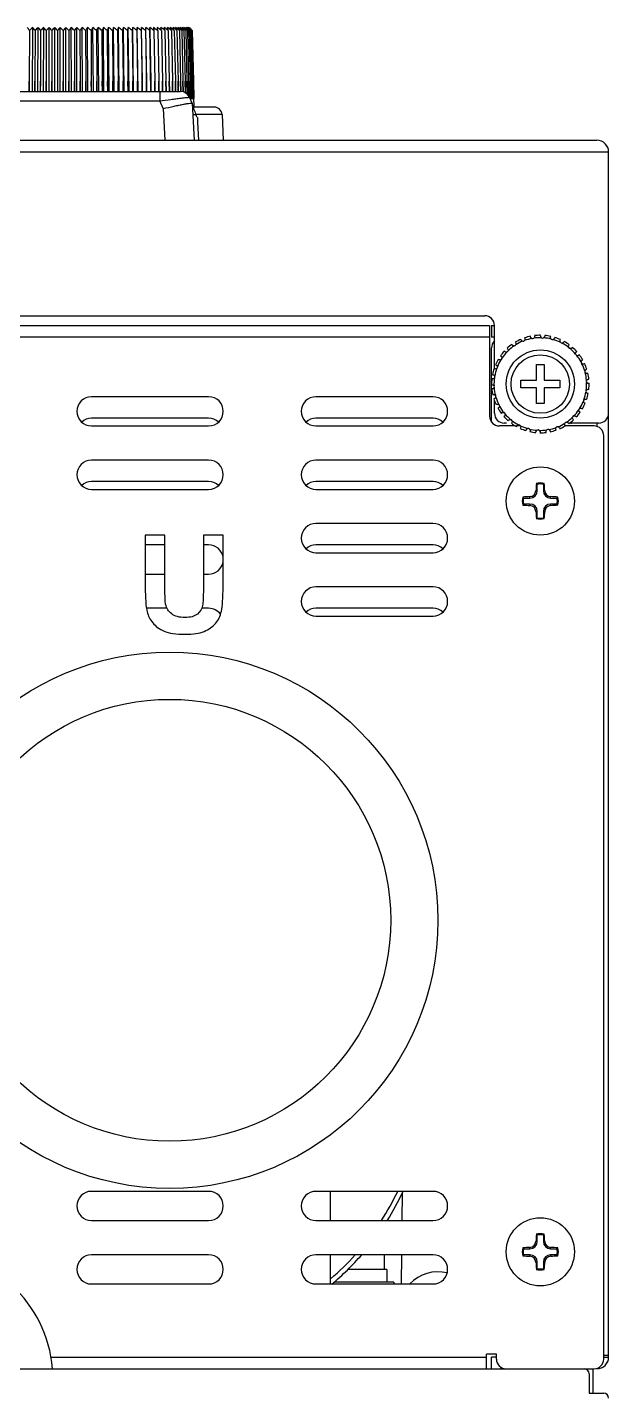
# Model space of a CAD drawing. Extents: x -425 to 6552, y -3049 to 3105.
# Drawn here: x 536 to 595.6, y -1178.9 to -1038.6 of the extents above; entities that cross this region are included whole.
import ezdxf

# ---------------------------------------------------------------- set-up
doc = ezdxf.new("R2010")
doc.units = 0
doc.layers.get('0').update_dxf_attribs({"linetype": 'CONTINUOUS'})

msp = doc.modelspace()

# ---------------------------------------------------------------- linework, layer by layer
at = {"color": 7, "linetype": 'CONTINUOUS'}
for p, q in [((536.22, -1038.93), (536.19, -1044.13)), ((536.53, -1045.19), (536.56, -1038.61)), ((536.79, -1038.93), (536.77, -1044.13)), ((537.09, -1045.19), (537.12, -1038.61)), ((537.36, -1038.93), (537.34, -1044.13)), ((537.66, -1045.19), (537.68, -1038.61)), ((537.94, -1038.93), (537.93, -1044.13)), ((538.23, -1045.19), (538.24, -1038.61)), ((538.51, -1038.93), (538.51, -1044.13)), ((538.81, -1045.19), (538.81, -1038.61)), ((539.09, -1038.93), (539.09, -1045.19)), ((539.38, -1045.19), (539.38, -1038.61)), ((539.67, -1038.93), (539.68, -1044.13)), ((539.95, -1045.19), (539.94, -1038.61)), ((540.25, -1038.93), (540.26, -1044.13)), ((540.52, -1045.19), (540.51, -1038.61)), ((540.83, -1038.93), (540.84, -1044.13)), ((541.09, -1045.19), (541.07, -1038.61)), ((541.4, -1038.93), (541.42, -1044.13)), ((541.66, -1045.19), (541.63, -1038.61)), ((541.97, -1038.93), (542, -1044.13)), ((542.22, -1045.19), (542.18, -1038.61)), ((542.53, -1038.93), (542.56, -1044.13)), ((542.77, -1045.19), (542.73, -1038.61)), ((543.09, -1038.93), (543.13, -1044.13)), ((543.32, -1045.19), (543.27, -1038.61)), ((543.64, -1038.93), (543.68, -1044.13)), ((543.86, -1045.19), (543.81, -1038.61)), ((544.18, -1038.93), (544.23, -1044.13)), ((544.4, -1045.19), (544.33, -1038.61)), ((544.72, -1038.93), (544.77, -1044.13)), ((544.92, -1045.19), (544.85, -1038.61)), ((545.24, -1038.93), (545.3, -1044.13)), ((545.43, -1045.19), (545.36, -1038.61)), ((545.75, -1038.93), (545.82, -1044.13)), ((545.94, -1045.19), (545.85, -1038.61)), ((546.26, -1038.93), (546.32, -1044.13)), ((546.43, -1045.19), (546.34, -1038.61)), ((546.74, -1038.93), (546.82, -1044.13)), ((546.9, -1045.19), (546.81, -1038.61)), ((547.22, -1038.93), (547.3, -1044.13)), ((547.37, -1045.19), (547.27, -1038.61)), ((547.68, -1038.93), (547.76, -1044.13)), ((547.82, -1045.19), (547.71, -1038.61)), ((548.14, -1038.61), (548.13, -1038.93)), ((548.13, -1038.93), (548.21, -1044.13)), ((548.25, -1045.19), (548.14, -1038.61)), ((548.67, -1045.19), (548.55, -1038.61)), ((548.55, -1038.61), (548.56, -1038.93)), ((548.56, -1038.93), (548.65, -1044.13)), ((548.95, -1038.61), (548.97, -1038.93)), ((548.97, -1038.93), (549.06, -1044.13)), ((549.37, -1038.93), (549.47, -1044.13)), ((549.75, -1038.93), (549.85, -1044.13)), ((550.11, -1038.93), (550.21, -1044.13)), ((550.45, -1038.93), (550.55, -1044.13)), ((550.77, -1038.93), (550.88, -1044.13)), ((551.07, -1038.93), (551.18, -1044.13)), ((551.34, -1038.93), (551.46, -1044.13)), ((551.6, -1038.93), (551.72, -1044.13)), ((551.84, -1038.93), (551.96, -1044.13)), ((552.04, -1038.61), (552.08, -1038.68)), ((552.05, -1038.93), (552.17, -1044.13)), ((552.24, -1038.93), (552.13, -1038.84)), ((552.24, -1038.93), (552.13, -1038.84)), ((552.24, -1038.93), (552.37, -1044.13)), ((552.41, -1038.93), (552.31, -1038.85)), ((552.36, -1038.86), (552.41, -1038.93)), ((552.41, -1038.93), (552.54, -1044.13)), ((552.55, -1038.93), (552.47, -1038.86)), ((552.5, -1038.86), (552.55, -1038.93)), ((552.5, -1038.87), (552.55, -1038.93)), ((552.55, -1038.93), (552.68, -1044.13)), ((552.6, -1038.65), (552.57, -1038.61)), ((552.57, -1038.61), (552.6, -1038.65)), ((552.67, -1038.93), (552.59, -1038.86)), ((552.64, -1038.65), (552.6, -1038.61)), ((552.6, -1038.61), (552.67, -1038.68)), ((552.62, -1038.86), (552.65, -1038.9)), ((552.67, -1038.93), (552.8, -1044.13)), ((552.77, -1038.93), (552.69, -1038.86)), ((552.84, -1038.93), (552.76, -1038.85)), ((552.77, -1038.85), (552.78, -1038.86)), ((552.77, -1038.93), (552.9, -1044.13)), ((552.89, -1038.93), (552.82, -1038.86)), ((552.91, -1038.93), (552.84, -1038.86)), ((552.84, -1038.93), (552.97, -1044.13)), ((552.89, -1038.93), (553.02, -1044.13)), ((552.91, -1038.93), (553.05, -1044.13)), ((476.47, -1045.19), (551.71, -1045.19)), ((536.19, -1044.13), (536.18, -1045.19)), ((536.2, -1045.19), (536.19, -1044.13)), ((536.77, -1044.13), (536.76, -1045.19)), ((536.77, -1045.19), (536.77, -1044.13)), ((537.34, -1044.13), (537.33, -1045.19)), ((537.35, -1045.19), (537.34, -1044.13)), ((537.93, -1044.13), (537.92, -1045.19)), ((537.93, -1045.19), (537.93, -1044.13)), ((538.51, -1044.13), (538.5, -1045.19)), ((538.52, -1045.19), (538.51, -1044.13)), ((539.68, -1044.13), (539.67, -1045.19)), ((539.69, -1045.19), (539.68, -1044.13)), ((540.27, -1045.19), (540.26, -1044.13)), ((540.26, -1044.13), (540.26, -1045.19)), ((540.85, -1045.19), (540.84, -1044.13)), ((540.84, -1044.13), (540.84, -1045.19)), ((541.43, -1045.19), (541.42, -1044.13)), ((541.42, -1044.13), (541.42, -1045.19)), ((542, -1044.13), (541.99, -1045.19)), ((542.01, -1045.19), (542, -1044.13)), ((542.58, -1045.19), (542.56, -1044.13)), ((542.56, -1044.13), (542.56, -1045.19)), ((543.14, -1045.19), (543.13, -1044.13)), ((543.13, -1044.13), (543.13, -1045.19)), ((543.7, -1045.19), (543.68, -1044.13)), ((543.68, -1044.13), (543.68, -1045.19)), ((544.25, -1045.19), (544.23, -1044.13)), ((544.23, -1044.13), (544.23, -1045.19)), ((544.78, -1045.19), (544.77, -1044.13)), ((544.77, -1044.13), (544.77, -1045.19)), ((545.31, -1045.19), (545.3, -1044.13)), ((545.3, -1044.13), (545.3, -1045.19)), ((545.83, -1045.19), (545.82, -1044.13)), ((545.82, -1044.13), (545.82, -1045.19)), ((546.34, -1045.19), (546.32, -1044.13)), ((546.32, -1044.13), (546.33, -1045.19)), ((546.83, -1045.19), (546.82, -1044.13)), ((546.82, -1044.13), (546.82, -1045.19)), ((547.31, -1045.19), (547.3, -1044.13)), ((547.3, -1044.13), (547.3, -1045.19)), ((547.78, -1045.19), (547.76, -1044.13)), ((547.76, -1044.13), (547.77, -1045.19)), ((548.23, -1045.19), (548.21, -1044.13)), ((548.21, -1044.13), (548.22, -1045.19)), ((548.67, -1045.19), (548.65, -1044.13)), ((548.65, -1044.13), (548.65, -1045.19)), ((549.08, -1045.19), (549.06, -1044.13)), ((549.06, -1044.13), (549.07, -1045.19)), ((549.48, -1045.19), (549.47, -1044.13)), ((549.47, -1044.13), (549.47, -1045.19)), ((549.57, -1045.19), (549.57, -1046.14)), ((549.87, -1045.19), (549.85, -1044.13)), ((549.85, -1044.13), (549.86, -1045.19)), ((550.23, -1045.19), (550.21, -1044.13)), ((550.21, -1044.13), (550.22, -1045.19)), ((550.57, -1045.19), (550.55, -1044.13)), ((550.55, -1044.13), (550.56, -1045.19)), ((550.9, -1045.19), (550.88, -1044.13)), ((550.88, -1044.13), (550.89, -1045.19)), ((551.2, -1045.19), (551.18, -1044.13)), ((551.18, -1044.13), (551.19, -1045.19)), ((551.48, -1045.19), (551.46, -1044.13)), ((551.46, -1044.13), (551.47, -1045.19)), ((551.74, -1045.19), (551.72, -1044.13)), ((551.72, -1044.13), (551.73, -1045.19)), ((551.98, -1045.23), (551.96, -1044.13)), ((551.96, -1044.13), (551.97, -1045.22)), ((552.2, -1045.32), (552.17, -1044.13)), ((552.17, -1044.13), (552.19, -1045.31)), ((552.39, -1045.46), (552.37, -1044.13)), ((552.37, -1044.13), (552.39, -1045.45)), ((552.56, -1045.67), (552.54, -1044.13)), ((552.54, -1044.13), (552.56, -1045.66)), ((552.71, -1045.78), (552.68, -1044.13)), ((552.68, -1044.13), (552.71, -1045.78)), ((552.84, -1045.89), (552.8, -1044.13)), ((552.8, -1044.13), (552.83, -1045.89)), ((552.93, -1045.89), (552.9, -1044.13)), ((552.9, -1044.13), (552.93, -1045.89)), ((553.01, -1045.89), (552.97, -1044.13)), ((552.97, -1044.13), (553, -1045.89)), ((553.05, -1045.89), (553.02, -1044.13)), ((553.02, -1044.13), (553.05, -1045.89)), ((553.08, -1045.89), (553.05, -1044.13)), ((553.05, -1044.13), (553.08, -1045.89)), ((478.62, -1046.14), (549.57, -1046.14)), ((549.93, -1046.94), (549.57, -1046.14)), ((552.9, -1046.39), (552.63, -1045.78)), ((552.67, -1045.89), (552.71, -1045.89)), ((552.71, -1045.78), (552.71, -1045.89)), ((552.71, -1045.89), (552.83, -1045.89)), ((552.84, -1045.89), (552.93, -1045.89)), ((552.9, -1046.39), (553.09, -1050.19)), ((552.93, -1045.89), (553, -1045.89)), ((553.09, -1046.69), (552.95, -1046.69)), ((555.16, -1046.79), (552.98, -1046.79)), ((553.01, -1045.89), (553.05, -1045.89)), ((553.05, -1045.89), (553.08, -1045.89)), ((553.09, -1046.69), (553.08, -1045.89)), ((549.93, -1046.94), (550.1, -1050.19)), ((553.27, -1047.5), (553.29, -1047.56)), ((555.96, -1047.55), (553.28, -1047.55)), ((553.43, -1047.87), (553.45, -1048.38)), ((555.96, -1047.55), (556.09, -1050.19)), ((553.45, -1048.38), (553.54, -1050.19)), ((456.79, -1050.19), (594.39, -1050.19)), ((455.59, -1051.39), (595.59, -1051.39)), ((595.59, -1174.99), (595.59, -1051.39)), ((455.59, -1068.19), (582.89, -1068.19)), ((468.09, -1069.19), (583.39, -1069.19)), ((583.39, -1069.19), (583.39, -1078.49)), ((583.59, -1069.19), (583.59, -1070.39)), ((583.59, -1069.19), (583.89, -1069.19)), ((583.89, -1073.63), (583.89, -1069.19)), ((583.39, -1070.39), (468.09, -1070.39)), ((583.89, -1070.39), (583.59, -1070.39)), ((583.59, -1079.09), (583.59, -1071.49)), ((588.19, -1074.79), (588.19, -1073.19)), ((588.19, -1073.19), (588.99, -1073.19)), ((588.99, -1073.19), (588.99, -1074.79)), ((586.59, -1075.59), (586.59, -1074.79)), ((586.59, -1074.79), (588.19, -1074.79)), ((588.99, -1074.79), (590.59, -1074.79)), ((590.59, -1074.79), (590.59, -1075.59)), ((588.19, -1075.59), (586.59, -1075.59)), ((588.19, -1077.19), (588.19, -1075.59)), ((588.99, -1075.59), (588.99, -1077.19)), ((590.59, -1075.59), (588.99, -1075.59)), ((554.59, -1076.49), (542.59, -1076.49)), ((577.59, -1076.49), (565.59, -1076.49)), ((583.89, -1078.19), (583.89, -1076.9)), ((588.99, -1077.19), (588.19, -1077.19)), ((554.59, -1078.69), (542.59, -1078.69)), ((577.59, -1078.69), (565.59, -1078.69)), ((542.59, -1079.49), (554.59, -1079.49)), ((565.59, -1079.49), (577.59, -1079.49)), ((586.04, -1079.49), (584.39, -1079.49)), ((586.04, -1079.49), (584.57, -1079.49)), ((585.14, -1079.19), (584.89, -1079.19)), ((586.54, -1079.49), (586.16, -1079.49)), ((594.09, -1079.49), (591.14, -1079.49)), ((592.79, -1079.49), (591.16, -1079.49)), ((592.29, -1079.19), (591.77, -1079.19)), ((594.59, -1079.19), (591.89, -1079.19)), ((594.39, -1079.19), (594.39, -1079.54)), ((595.09, -1175.19), (595.09, -1080.49)), ((554.59, -1082.99), (542.59, -1082.99)), ((577.59, -1082.99), (565.59, -1082.99)), ((554.59, -1085.19), (542.59, -1085.19)), ((542.59, -1085.99), (554.59, -1085.99)), ((577.59, -1085.19), (565.59, -1085.19)), ((565.59, -1085.99), (577.59, -1085.99)), ((588.28, -1086.13), (588.13, -1086.13)), ((588.28, -1086.13), (588.28, -1085.47)), ((588.9, -1085.47), (588.9, -1086.13)), ((588.9, -1086.13), (589.05, -1086.13)), ((586.87, -1086.88), (587.53, -1086.88)), ((587.53, -1087.5), (586.87, -1087.5)), ((587.53, -1086.88), (587.53, -1086.73)), ((587.53, -1087.5), (587.53, -1087.65)), ((589.65, -1086.88), (589.65, -1086.73)), ((589.65, -1086.88), (590.31, -1086.88)), ((589.65, -1087.5), (589.65, -1087.65)), ((590.31, -1087.5), (589.65, -1087.5)), ((588.28, -1088.25), (588.13, -1088.25)), ((588.28, -1088.91), (588.28, -1088.25)), ((588.9, -1088.25), (589.05, -1088.25)), ((588.9, -1088.25), (588.9, -1088.91)), ((577.59, -1089.49), (565.59, -1089.49)), ((548.09, -1090.69), (548.09, -1096.03)), ((550.11, -1090.69), (548.09, -1090.69)), ((550.11, -1091.69), (548.09, -1091.69)), ((550.11, -1096.11), (550.11, -1090.69)), ((554.05, -1090.69), (554.05, -1096.22)), ((556.07, -1090.69), (554.05, -1090.69)), ((554.59, -1091.69), (554.05, -1091.69)), ((556.07, -1095.94), (556.07, -1090.69)), ((577.59, -1091.69), (565.59, -1091.69)), ((565.59, -1092.49), (577.59, -1092.49)), ((548.09, -1094.69), (550.11, -1094.69)), ((554.05, -1094.69), (554.59, -1094.69)), ((577.59, -1095.99), (565.59, -1095.99)), ((550.32, -1098.19), (548.22, -1098.19)), ((554.59, -1098.19), (553.88, -1098.19)), ((577.59, -1098.19), (565.59, -1098.19)), ((565.59, -1098.99), (577.59, -1098.99)), ((554.59, -1157.99), (542.59, -1157.99)), ((577.59, -1157.99), (565.59, -1157.99)), ((567.09, -1160.99), (567.09, -1157.99)), ((574.42, -1160.99), (574.45, -1158.15)), ((542.59, -1160.99), (554.59, -1160.99)), ((565.59, -1160.99), (577.59, -1160.99)), ((588.28, -1163.13), (588.13, -1163.13)), ((588.28, -1163.13), (588.28, -1162.47)), ((588.9, -1162.47), (588.9, -1163.13)), ((588.9, -1163.13), (589.05, -1163.13)), ((554.59, -1164.49), (542.59, -1164.49)), ((577.59, -1164.49), (565.59, -1164.49)), ((567.09, -1167.49), (567.09, -1164.49)), ((572.59, -1164.49), (572.59, -1165.99)), ((574.37, -1167.49), (574.39, -1164.49)), ((586.87, -1163.88), (587.53, -1163.88)), ((587.53, -1164.5), (586.87, -1164.5)), ((587.53, -1163.88), (587.53, -1163.73)), ((587.53, -1164.5), (587.53, -1164.65)), ((589.65, -1163.88), (589.65, -1163.73)), ((589.65, -1163.88), (590.31, -1163.88)), ((590.31, -1164.5), (589.65, -1164.5)), ((589.65, -1164.5), (589.65, -1164.65)), ((572.87, -1165.99), (568.87, -1165.99)), ((572.87, -1165.99), (572.87, -1167.29)), ((588.28, -1165.25), (588.13, -1165.25)), ((588.28, -1165.91), (588.28, -1165.25)), ((588.9, -1165.25), (589.05, -1165.25)), ((588.9, -1165.25), (588.9, -1165.91)), ((542.59, -1167.49), (554.59, -1167.49)), ((565.59, -1167.49), (577.59, -1167.49)), ((573.59, -1167.29), (567.45, -1167.29)), ((573.59, -1167.29), (573.59, -1167.49)), ((538.44, -1174.99), (583.09, -1174.99)), ((584.09, -1174.69), (583.09, -1174.69)), ((583.09, -1176.19), (583.09, -1174.69)), ((584.09, -1174.99), (583.59, -1174.99)), ((583.59, -1176.19), (583.59, -1174.99)), ((584.09, -1175.19), (584.09, -1174.69)), ((595.09, -1174.79), (595.59, -1174.79)), ((595.09, -1174.99), (595.59, -1174.99)), ((456.79, -1176.19), (594.09, -1176.19)), ((584.59, -1176.19), (584.59, -1176.05)), ((593.59, -1176.69), (593.59, -1178.69)), ((593.99, -1176.19), (593.99, -1178.69)), ((594.39, -1176.19), (594.39, -1176.14)), ((593.59, -1178.69), (595.09, -1178.69))]:
    msp.add_line(p, q, dxfattribs=at)
for centre, radius in [((588.59, -1075.19), 3.5), ((588.59, -1075.19), 3), ((588.59, -1087.19), 3.5), ((550.59, -1130.19), 27.5), ((550.59, -1130.19), 22.66), ((588.59, -1164.19), 3.5)]:
    msp.add_circle(centre, radius, dxfattribs=at)
for centre, radius, start, end in [((501.43, -1061.52), 41.48, 32.9902, 33.5268), ((568.66, -1072.63), 46.77, 133.3382, 133.915), ((502.77, -1062.56), 41.41, 34.7787, 35.3278), ((569.16, -1071.53), 45.94, 134.2267, 134.8045), ((503.93, -1063.63), 41.57, 36.4478, 37.0066), ((569.7, -1070.41), 45.13, 135.1963, 135.7747), ((504.92, -1064.73), 41.89, 38.002, 38.5681), ((570.28, -1069.28), 44.35, 136.2516, 136.8299), ((505.8, -1065.85), 42.36, 39.4463, 40.0176), ((570.91, -1068.13), 43.61, 137.3976, 137.9748), ((506.58, -1066.99), 42.95, 40.7856, 41.3605), ((571.61, -1066.99), 42.95, 138.6395, 139.2144), ((507.27, -1068.13), 43.61, 42.0252, 42.6024), ((572.39, -1065.85), 42.36, 139.9824, 140.5537), ((507.91, -1069.28), 44.35, 43.1701, 43.7484), ((573.26, -1064.73), 41.89, 141.4319, 141.998), ((508.49, -1070.41), 45.13, 44.2253, 44.8037), ((574.26, -1063.63), 41.57, 142.9934, 143.5522), ((509.02, -1071.53), 45.94, 45.1955, 45.7733), ((575.41, -1062.56), 41.41, 144.6722, 145.2213), ((509.53, -1072.63), 46.77, 46.085, 46.6618), ((576.76, -1061.52), 41.48, 146.4732, 147.0098), ((510, -1073.7), 47.61, 46.898, 47.4733), ((578.36, -1060.53), 41.83, 148.4007, 148.9218), ((510.45, -1074.72), 48.43, 47.6384, 48.2119), ((580.27, -1059.58), 42.53, 150.4582, 150.96), ((510.89, -1075.71), 49.24, 48.3096, 48.8812), ((582.62, -1058.69), 43.69, 152.6479, 153.1265), ((511.31, -1076.64), 50.02, 48.915, 49.4845), ((585.53, -1057.85), 45.46, 154.9703, 155.4213), ((511.72, -1077.51), 50.76, 49.4573, 50.0247), ((589.23, -1057.06), 48.06, 157.424, 157.8428), ((512.12, -1078.32), 51.46, 49.9393, 50.5047), ((594.07, -1056.33), 51.84, 160.0051, 160.3868), ((512.52, -1079.06), 52.1, 50.3632, 50.9267), ((600.61, -1055.66), 57.35, 162.707, 163.0466), ((512.91, -1079.72), 52.68, 50.7312, 51.2928), ((609.87, -1055.02), 65.61, 165.5199, 165.8127), ((513.3, -1080.31), 53.2, 51.0449, 51.6048), ((623.85, -1054.38), 78.64, 168.4308, 168.6723), ((513.68, -1080.81), 53.65, 51.3058, 51.8642), ((647.14, -1053.67), 101, 171.4235, 171.6099), ((514.06, -1081.22), 54.02, 51.5153, 52.0724), ((693.07, -1052.66), 146.03, 174.4791, 174.6072), ((514.44, -1081.55), 54.32, 51.6743, 52.2303), ((514.82, -1081.78), 54.53, 51.7836, 52.3388), ((515.2, -1081.92), 54.66, 51.8436, 52.3982), ((515.57, -1081.97), 54.71, 51.8548, 52.409), ((388.07, -1058.08), 162.43, 6.7682, 6.8836), ((515.94, -1081.92), 54.68, 51.8171, 52.3712), ((442.24, -1057.39), 109.07, 9.7406, 9.9138), ((516.31, -1081.77), 54.57, 51.7303, 52.2845), ((468.33, -1057.28), 83.81, 12.6447, 12.8724), ((516.67, -1081.54), 54.37, 51.5941, 52.1487), ((483.51, -1057.45), 69.45, 15.4633, 15.7416), ((517.03, -1081.21), 54.09, 51.4078, 51.9629), ((493.33, -1057.8), 60.45, 18.1822, 18.5066), ((517.37, -1080.8), 53.74, 51.1705, 51.7263), ((500.11, -1058.28), 54.5, 20.7901, 21.1559), ((517.71, -1080.3), 53.31, 50.8811, 51.4378), ((518.03, -1079.71), 52.82, 50.5381, 51.0959), ((505, -1058.87), 50.45, 23.2788, 23.6811), ((518.34, -1079.05), 52.26, 50.14, 50.699), ((508.64, -1059.56), 47.66, 25.6428, 26.0769), ((519.12, -1077.74), 50.9, 49.8622, 50.2473), ((511.4, -1060.33), 45.75, 27.8791, 28.3404), ((519.34, -1077.01), 50.32, 49.3294, 49.734), ((513.53, -1061.17), 44.48, 29.9868, 30.4712), ((517.56, -1079.59), 53.31, 49.6887, 49.8638), ((519.53, -1076.21), 49.7, 48.7344, 49.1588), ((514.71, -1062.36), 44.24, 31.9689, 32.3575), ((519.7, -1075.36), 49.05, 48.0743, 48.519), ((516.91, -1062.72), 42.73, 33.9429, 34.3434), ((519.89, -1074.39), 48.29, 47.3693, 47.8116), ((517.86, -1063.73), 42.64, 35.6726, 36.0895), ((520.03, -1073.38), 47.52, 46.5901, 47.0329), ((518.61, -1064.76), 42.75, 37.2909, 37.7156), ((520.19, -1072.29), 46.68, 45.7552, 46.1794), ((519.17, -1065.82), 43.03, 38.796, 39.2268), ((520, -1071.46), 46.26, 44.804, 45.1823), ((519.45, -1067.02), 43.63, 40.2106, 40.5657), ((519.98, -1070.37), 45.53, 43.788, 44.1657), ((519.5, -1068.33), 44.48, 41.4885, 41.7996), ((551.71, -1046.19), 1, 24, 90), ((555.98, -1045.81), 3.15, 197.1977, 198.3508), ((555.16, -1047.59), 0.8, 3, 90), ((484.1, -1077.97), 75.58, 23.4715, 23.7405), ((594.39, -1051.39), 1.2, 0, 90), ((582.89, -1069.19), 1, 0, 90), ((588.59, -1075.19), 5, 113.5902, 120.8589), ((588.59, -1075.19), 4.75, 100.4064, 110.0428), ((588.59, -1075.19), 5, 101.5902, 108.8589), ((587.81, -1070.38), 0.157, 240.7726, 317.6765), ((588.59, -1075.19), 4.75, 88.4064, 98.0428), ((588.59, -1075.19), 5, 89.5902, 96.8589), ((588.83, -1070.33), 0.157, 228.7726, 305.6765), ((588.59, -1075.19), 4.75, 76.4064, 86.0428), ((588.59, -1075.19), 5, 77.5902, 84.8589), ((589.83, -1070.48), 0.157, 216.7726, 293.6765), ((588.59, -1075.19), 4.75, 64.4064, 74.0428), ((588.59, -1075.19), 5, 65.5902, 72.8589), ((584.59, -1071.49), 1, 134.471, 180), ((588.59, -1075.19), 5, 137.5902, 144.8589), ((588.59, -1075.19), 4.75, 136.4064, 146.0428), ((585.13, -1071.76), 0.157, 276.7726, 353.6765), ((588.59, -1075.19), 5, 125.5902, 132.8589), ((588.59, -1075.19), 4.75, 124.4064, 134.0428), ((585.92, -1071.12), 0.157, 264.7726, 341.6765), ((588.59, -1075.19), 4.75, 112.4064, 122.0428), ((586.83, -1070.65), 0.157, 252.7726, 329.6765), ((590.79, -1070.84), 0.157, 204.7726, 281.6765), ((588.59, -1075.19), 4.75, 52.4064, 62.0428), ((588.59, -1075.19), 5, 53.5902, 60.8589), ((591.64, -1071.39), 0.157, 192.7726, 269.6765), ((588.59, -1075.19), 4.75, 40.4064, 50.0428), ((588.59, -1075.19), 5, 41.5902, 48.8589), ((592.37, -1072.11), 0.157, 180.7726, 257.6765), ((588.59, -1075.19), 5, 149.5902, 156.8589), ((584.04, -1073.46), 0.157, 300.7726, 17.6765), ((588.59, -1075.19), 4.75, 148.4064, 158.0428), ((584.5, -1072.55), 0.157, 288.7726, 5.6765), ((588.59, -1075.19), 4.75, 28.4064, 38.0428), ((588.59, -1075.19), 5, 29.5902, 36.8589), ((592.92, -1072.96), 0.157, 168.7726, 245.6765), ((588.59, -1075.19), 4.75, 16.4064, 26.0428), ((588.59, -1075.19), 5, 17.5902, 24.8589), ((588.59, -1075.19), 5, 173.5902, 180.8589), ((588.59, -1075.19), 5, 161.5902, 168.8589), ((588.59, -1075.19), 4.75, 172.4064, 182.0428), ((583.78, -1074.45), 0.157, 312.7726, 29.6765), ((588.59, -1075.19), 4.75, 160.4064, 170.0428), ((593.29, -1073.91), 0.157, 156.7726, 233.6765), ((588.59, -1075.19), 4.75, 4.4064, 14.0428), ((593.46, -1074.92), 0.157, 144.7726, 221.6765), ((588.59, -1075.19), 5, 5.5902, 12.8589), ((588.59, -1075.19), 5, 185.5902, 192.8589), ((583.73, -1075.47), 0.157, 324.7726, 41.6765), ((588.59, -1075.19), 4.75, 184.4064, 194.0428), ((588.59, -1075.19), 4.75, 340.4064, 350.0428), ((593.41, -1075.93), 0.157, 132.7726, 209.6765), ((588.59, -1075.19), 4.75, 352.4064, 2.0428), ((588.59, -1075.19), 5, 341.5902, 348.8589), ((588.59, -1075.19), 5, 353.5902, 0.8589), ((542.59, -1077.99), 1.5, 90, 270), ((554.59, -1077.99), 1.5, 270, 90), ((565.59, -1077.99), 1.5, 90, 270), ((577.59, -1077.99), 1.5, 270, 90), ((588.59, -1075.19), 5, 197.5902, 204.8589), ((583.89, -1076.47), 0.157, 336.7726, 53.6765), ((588.59, -1075.19), 4.75, 196.4064, 206.0428), ((588.59, -1075.19), 5, 209.5902, 216.8589), ((584.26, -1077.42), 0.157, 348.7726, 65.6765), ((588.59, -1075.19), 4.75, 208.4064, 218.0428), ((592.69, -1077.83), 0.157, 108.7726, 185.6765), ((588.59, -1075.19), 4.75, 328.4064, 338.0428), ((588.59, -1075.19), 5, 329.5902, 336.8589), ((593.15, -1076.92), 0.157, 120.7726, 197.6765), ((542.59, -1080.19), 1.5, 90, 132.6237), ((554.59, -1080.19), 1.5, 47.3763, 90), ((565.59, -1080.19), 1.5, 90, 132.6237), ((577.59, -1080.19), 1.5, 47.3763, 90), ((584.39, -1078.49), 1, 180, 270), ((584.89, -1078.19), 1, 180, 270), ((584.82, -1078.27), 0.157, 0.7726, 77.6765), ((588.59, -1075.19), 5, 221.5902, 228.8589), ((588.59, -1075.19), 4.75, 220.4064, 230.0428), ((585.54, -1078.99), 0.157, 12.7726, 89.6765), ((588.59, -1075.19), 4.75, 232.4064, 242.0428), ((591.26, -1079.27), 0.157, 84.7726, 161.6765), ((588.59, -1075.19), 4.75, 304.4064, 314.0428), ((588.59, -1075.19), 5, 305.5902, 312.8589), ((592.05, -1078.62), 0.157, 96.7726, 173.6765), ((588.59, -1075.19), 4.75, 316.4064, 326.0428), ((588.59, -1075.19), 5, 317.5902, 324.8589), ((594.59, -1078.19), 1, 270, 0), ((588.59, -1075.19), 5, 233.5902, 240.8589), ((586.4, -1079.54), 0.157, 24.7726, 101.6765), ((588.59, -1075.19), 5, 245.5902, 252.8589), ((588.59, -1075.19), 4.75, 244.4064, 254.0428), ((587.35, -1079.9), 0.157, 36.7726, 113.6765), ((588.59, -1075.19), 4.75, 256.4064, 266.0428), ((588.59, -1075.19), 5, 257.5902, 264.8589), ((588.36, -1080.06), 0.157, 48.7726, 125.6765), ((588.59, -1075.19), 4.75, 268.4064, 278.0428), ((588.59, -1075.19), 5, 269.5902, 276.8589), ((589.37, -1080), 0.157, 60.7726, 137.6765), ((588.59, -1075.19), 4.75, 280.4064, 290.0428), ((588.59, -1075.19), 5, 281.5902, 288.8589), ((590.36, -1079.73), 0.157, 72.7726, 149.6765), ((588.59, -1075.19), 4.75, 292.4064, 302.0428), ((588.59, -1075.19), 5, 293.5902, 300.8589), ((591.77, -1077.99), 1.2, 262.5179, 270), ((594.09, -1080.49), 1, 0, 90), ((542.59, -1084.49), 1.5, 90, 270), ((554.59, -1084.49), 1.5, 270, 90), ((565.59, -1084.49), 1.5, 90, 270), ((577.59, -1084.49), 1.5, 270, 90), ((542.59, -1086.69), 1.5, 90, 132.6237), ((554.59, -1086.69), 1.5, 47.3763, 90), ((565.59, -1086.69), 1.5, 90, 132.6237), ((577.59, -1086.69), 1.5, 47.3763, 90), ((587.53, -1086.13), 0.75, 270, 0), ((587.5, -1086.1), 0.633, 272.6519, 357.3481), ((607.62, -1087.04), 19.5, 175.1407, 177.3239), ((588.59, -1087.19), 1.85, 77.226, 102.774), ((584.64, -1089.83), 5.69, 50.1214, 51.3957), ((588.59, -1087.19), 1.75, 79.7747, 100.2253), ((592.55, -1089.83), 5.69, 128.6043, 129.8786), ((589.65, -1086.13), 0.75, 180, 270), ((570.25, -1087), 18.81, 2.6361, 4.8993), ((589.68, -1086.1), 0.633, 182.6519, 267.3481), ((588.59, -1087.19), 1.85, 167.226, 192.774), ((588.4, -1105.53), 18.81, 92.6361, 94.8993), ((591.23, -1083.24), 5.69, 218.6043, 219.8786), ((591.23, -1091.15), 5.69, 140.1214, 141.3957), ((588.59, -1087.19), 1.75, 169.7747, 190.2253), ((587.53, -1088.25), 0.75, 0, 90), ((589.65, -1088.25), 0.75, 90, 180), ((588.74, -1106.22), 19.5, 85.1407, 87.3239), ((585.95, -1083.24), 5.69, 320.1214, 321.3957), ((588.59, -1087.19), 1.75, 349.7747, 10.2253), ((585.95, -1091.15), 5.69, 38.6043, 39.8786), ((588.59, -1087.19), 1.85, 347.226, 12.774), ((588.44, -1068.17), 19.5, 265.1407, 267.3239), ((587.5, -1088.28), 0.633, 2.6519, 87.3481), ((606.93, -1087.39), 18.81, 182.6361, 184.8993), ((584.64, -1084.55), 5.69, 308.6043, 309.8786), ((588.59, -1087.19), 1.75, 259.7747, 280.2253), ((592.55, -1084.55), 5.69, 230.1214, 231.3957), ((569.57, -1087.34), 19.5, 355.1407, 357.3239), ((589.68, -1088.28), 0.633, 92.6519, 177.3481), ((588.79, -1068.85), 18.81, 272.6361, 274.8993), ((565.59, -1090.99), 1.5, 90, 270), ((577.59, -1090.99), 1.5, 270, 90), ((588.59, -1087.19), 1.85, 257.226, 282.774), ((554.59, -1093.19), 1.5, 10.1826, 90), ((565.59, -1093.19), 1.5, 90, 132.6237), ((577.59, -1093.19), 1.5, 47.3763, 90), ((554.59, -1093.19), 1.5, 270, 349.8174), ((565.59, -1097.49), 1.5, 90, 270), ((577.59, -1097.49), 1.5, 270, 90), ((554.59, -1099.69), 1.5, 36, 90), ((565.59, -1099.69), 1.5, 90, 132.6237), ((577.59, -1099.69), 1.5, 47.3763, 90), ((542.59, -1159.49), 1.5, 90, 270), ((554.59, -1159.49), 1.5, 270, 90), ((565.59, -1159.49), 1.5, 90, 270), ((549.59, -1146.39), 27, 327.2578, 334.5521), ((549.59, -1146.39), 27.5, 327.917, 335.0476), ((577.59, -1159.49), 1.5, 270, 90), ((587.53, -1163.13), 0.75, 270, 0), ((587.5, -1163.1), 0.633, 272.6519, 357.3481), ((607.62, -1164.04), 19.5, 175.1407, 177.3239), ((588.59, -1164.19), 1.85, 77.226, 102.774), ((584.64, -1166.83), 5.69, 50.1214, 51.3957), ((588.59, -1164.19), 1.75, 79.7747, 100.2253), ((592.55, -1166.83), 5.69, 128.6043, 129.8786), ((589.65, -1163.13), 0.75, 180, 270), ((570.25, -1164), 18.81, 2.6361, 4.8993), ((589.68, -1163.1), 0.633, 182.6519, 267.3481), ((525.59, -1177.23), 13.04, 4.5812, 175.4188), ((542.59, -1165.99), 1.5, 90, 270), ((554.59, -1165.99), 1.5, 270, 90), ((565.59, -1165.99), 1.5, 90, 270), ((549.59, -1146.39), 27, 310.4184, 317.8815), ((549.59, -1146.39), 27.5, 309.856, 318.8349), ((577.59, -1165.99), 1.5, 270, 90), ((588.59, -1164.19), 1.85, 167.226, 192.774), ((588.4, -1182.53), 18.81, 92.6361, 94.8993), ((591.23, -1160.24), 5.69, 218.6043, 219.8786), ((591.23, -1168.15), 5.69, 140.1214, 141.3957), ((588.44, -1145.17), 19.5, 265.1407, 267.3239), ((588.59, -1164.19), 1.75, 169.7747, 190.2253), ((587.53, -1165.25), 0.75, 0, 90), ((587.5, -1165.28), 0.633, 2.6519, 87.3481), ((589.65, -1165.25), 0.75, 90, 180), ((589.68, -1165.28), 0.633, 92.6519, 177.3481), ((588.74, -1183.22), 19.5, 85.1407, 87.3239), ((588.79, -1145.85), 18.81, 272.6361, 274.8993), ((585.95, -1160.24), 5.69, 320.1214, 321.3957), ((588.59, -1164.19), 1.75, 349.7747, 10.2253), ((585.95, -1168.15), 5.69, 38.6043, 39.8786), ((588.59, -1164.19), 1.85, 347.226, 12.774), ((606.93, -1164.39), 18.81, 182.6361, 184.8993), ((584.64, -1161.55), 5.69, 308.6043, 309.8786), ((588.59, -1164.19), 1.85, 257.226, 282.774), ((588.59, -1164.19), 1.75, 259.7747, 280.2253), ((592.55, -1161.55), 5.69, 230.1214, 231.3957), ((569.57, -1164.34), 19.5, 355.1407, 357.3239), ((578.09, -1170.19), 3.95, 76.1017, 136.8635), ((585.09, -1175.19), 1, 180, 270), ((594.09, -1175.19), 1, 270, 0), ((594.39, -1174.99), 1.2, 270, 0), ((593.09, -1176.69), 0.5, 0, 90), ((595.09, -1179.19), 0.5, 0, 90)]:
    msp.add_arc(centre, radius, start, end, dxfattribs=at)
for points, knots in [([(549.57, -1046.14), (549.95, -1046.09), (550.51, -1046.02), (551.22, -1045.93), (551.68, -1045.87), (552.01, -1045.83), (552.24, -1045.81), (552.37, -1045.8), (552.47, -1045.79), (552.55, -1045.78), (552.59, -1045.78), (552.62, -1045.78), (552.63, -1045.78)], [0, 0, 0, 0, 0.375662, 0.547033, 0.698916, 0.825066, 0.876727, 0.919937, 0.95422, 0.979134, 0.99441, 1, 1, 1, 1]), ([(549.93, -1046.94), (550.3, -1046.86), (550.84, -1046.73), (551.53, -1046.59), (551.97, -1046.5), (552.34, -1046.43), (552.61, -1046.39), (552.79, -1046.37), (552.86, -1046.37), (552.89, -1046.38), (552.89, -1046.39)], [0, 0, 0, 0, 0.377214, 0.548168, 0.698883, 0.82355, 0.917286, 0.976442, 0.992457, 1, 1, 1, 1]), ([(552.92, -1046.54), (552.92, -1046.55), (552.93, -1046.62), (552.95, -1046.69), (552.97, -1046.74)], [0, 0, 0, 0, 0.225929, 1, 1, 1, 1]), ([(552.99, -1046.8), (553.01, -1046.86), (553.09, -1047.1), (553.2, -1047.33), (553.27, -1047.5)], [0, 0, 0, 0, 0.238039, 1, 1, 1, 1]), ([(552.96, -1047.55), (552.96, -1047.55), (553, -1047.55), (553.05, -1047.56), (553.16, -1047.55), (553.25, -1047.55), (553.29, -1047.55)], [0, 0, 0, 0, 0.065387, 0.255371, 0.568439, 1, 1, 1, 1]), ([(586.78, -1070.8), (586.75, -1070.8), (586.7, -1070.78), (586.63, -1070.71), (586.6, -1070.65), (586.59, -1070.61)], [0, 0, 0, 0, 0.320489, 0.562528, 1, 1, 1, 1]), ([(586.98, -1070.46), (587, -1070.49), (587.02, -1070.56), (587.01, -1070.66), (586.98, -1070.71), (586.96, -1070.73)], [0, 0, 0, 0, 0.437472, 0.679511, 1, 1, 1, 1]), ([(587.73, -1070.52), (587.71, -1070.51), (587.66, -1070.48), (587.6, -1070.4), (587.59, -1070.34), (587.59, -1070.29)], [0, 0, 0, 0, 0.320489, 0.562528, 1, 1, 1, 1]), ([(588, -1070.23), (588.01, -1070.27), (588.02, -1070.34), (587.99, -1070.43), (587.95, -1070.47), (587.93, -1070.49)], [0, 0, 0, 0, 0.437472, 0.679511, 1, 1, 1, 1]), ([(588.72, -1070.44), (588.7, -1070.43), (588.66, -1070.39), (588.62, -1070.3), (588.62, -1070.23), (588.63, -1070.19)], [0, 0, 0, 0, 0.320489, 0.562528, 1, 1, 1, 1]), ([(589.04, -1070.21), (589.05, -1070.25), (589.04, -1070.32), (588.99, -1070.41), (588.95, -1070.44), (588.92, -1070.45)], [0, 0, 0, 0, 0.437472, 0.679511, 1, 1, 1, 1]), ([(589.71, -1070.58), (589.69, -1070.55), (589.66, -1070.51), (589.63, -1070.41), (589.65, -1070.35), (589.67, -1070.31)], [0, 0, 0, 0, 0.320489, 0.562528, 1, 1, 1, 1]), ([(590.07, -1070.41), (590.06, -1070.46), (590.04, -1070.52), (589.98, -1070.59), (589.93, -1070.62), (589.9, -1070.63)], [0, 0, 0, 0, 0.437472, 0.679511, 1, 1, 1, 1]), ([(590.64, -1070.91), (590.63, -1070.88), (590.61, -1070.83), (590.6, -1070.73), (590.63, -1070.67), (590.66, -1070.64)], [0, 0, 0, 0, 0.320489, 0.562528, 1, 1, 1, 1]), ([(585.15, -1071.92), (585.12, -1071.93), (585.07, -1071.93), (584.98, -1071.9), (584.92, -1071.85), (584.9, -1071.82)], [0, 0, 0, 0, 0.320489, 0.562528, 1, 1, 1, 1]), ([(585.19, -1071.53), (585.23, -1071.55), (585.27, -1071.6), (585.3, -1071.69), (585.3, -1071.75), (585.29, -1071.78)], [0, 0, 0, 0, 0.437472, 0.679511, 1, 1, 1, 1]), ([(585.91, -1071.27), (585.88, -1071.28), (585.82, -1071.27), (585.74, -1071.22), (585.7, -1071.16), (585.68, -1071.13)], [0, 0, 0, 0, 0.320489, 0.562528, 1, 1, 1, 1]), ([(586.03, -1070.9), (586.06, -1070.93), (586.09, -1070.99), (586.1, -1071.09), (586.09, -1071.14), (586.07, -1071.17)], [0, 0, 0, 0, 0.437472, 0.679511, 1, 1, 1, 1]), ([(591.03, -1070.82), (591.02, -1070.86), (590.98, -1070.93), (590.9, -1070.98), (590.85, -1071), (590.82, -1071)], [0, 0, 0, 0, 0.437472, 0.679511, 1, 1, 1, 1]), ([(591.49, -1071.43), (591.48, -1071.4), (591.47, -1071.35), (591.49, -1071.25), (591.53, -1071.19), (591.56, -1071.17)], [0, 0, 0, 0, 0.320489, 0.562528, 1, 1, 1, 1]), ([(591.88, -1071.43), (591.86, -1071.46), (591.82, -1071.52), (591.73, -1071.55), (591.67, -1071.56), (591.64, -1071.55)], [0, 0, 0, 0, 0.437472, 0.679511, 1, 1, 1, 1]), ([(592.21, -1072.11), (592.2, -1072.08), (592.2, -1072.03), (592.24, -1071.94), (592.29, -1071.89), (592.33, -1071.87)], [0, 0, 0, 0, 0.320489, 0.562528, 1, 1, 1, 1]), ([(583.99, -1073.23), (584.04, -1073.23), (584.1, -1073.26), (584.16, -1073.33), (584.18, -1073.39), (584.19, -1073.42)], [0, 0, 0, 0, 0.437472, 0.679511, 1, 1, 1, 1]), ([(584.55, -1072.7), (584.52, -1072.72), (584.47, -1072.73), (584.37, -1072.72), (584.31, -1072.69), (584.28, -1072.66)], [0, 0, 0, 0, 0.320489, 0.562528, 1, 1, 1, 1]), ([(584.5, -1072.31), (584.54, -1072.33), (584.6, -1072.37), (584.65, -1072.45), (584.66, -1072.51), (584.65, -1072.54)], [0, 0, 0, 0, 0.437472, 0.679511, 1, 1, 1, 1]), ([(592.59, -1072.19), (592.57, -1072.23), (592.51, -1072.27), (592.42, -1072.29), (592.36, -1072.28), (592.33, -1072.27)], [0, 0, 0, 0, 0.437472, 0.679511, 1, 1, 1, 1]), ([(592.77, -1072.93), (592.77, -1072.9), (592.78, -1072.85), (592.84, -1072.77), (592.9, -1072.73), (592.94, -1072.72)], [0, 0, 0, 0, 0.320489, 0.562528, 1, 1, 1, 1]), ([(593.13, -1073.09), (593.1, -1073.12), (593.03, -1073.14), (592.94, -1073.14), (592.88, -1073.12), (592.86, -1073.11)], [0, 0, 0, 0, 0.437472, 0.679511, 1, 1, 1, 1]), ([(583.89, -1074.56), (583.87, -1074.59), (583.82, -1074.62), (583.73, -1074.66), (583.66, -1074.65), (583.62, -1074.63)], [0, 0, 0, 0, 0.320489, 0.562528, 1, 1, 1, 1]), ([(583.69, -1074.23), (583.73, -1074.22), (583.8, -1074.24), (583.87, -1074.29), (583.9, -1074.34), (583.92, -1074.37)], [0, 0, 0, 0, 0.437472, 0.679511, 1, 1, 1, 1]), ([(584.12, -1073.6), (584.1, -1073.62), (584.05, -1073.64), (583.95, -1073.66), (583.88, -1073.64), (583.85, -1073.61)], [0, 0, 0, 0, 0.320489, 0.562528, 1, 1, 1, 1]), ([(593.15, -1073.85), (593.15, -1073.82), (593.18, -1073.77), (593.25, -1073.7), (593.32, -1073.68), (593.36, -1073.68)], [0, 0, 0, 0, 0.320489, 0.562528, 1, 1, 1, 1]), ([(593.47, -1074.08), (593.43, -1074.1), (593.36, -1074.11), (593.27, -1074.09), (593.22, -1074.06), (593.2, -1074.04)], [0, 0, 0, 0, 0.437472, 0.679511, 1, 1, 1, 1]), ([(593.33, -1074.83), (593.34, -1074.8), (593.37, -1074.75), (593.46, -1074.71), (593.53, -1074.7), (593.57, -1074.7)], [0, 0, 0, 0, 0.320489, 0.562528, 1, 1, 1, 1]), ([(583.59, -1075.27), (583.63, -1075.26), (583.7, -1075.26), (583.79, -1075.29), (583.83, -1075.33), (583.85, -1075.36)], [0, 0, 0, 0, 0.437472, 0.679511, 1, 1, 1, 1]), ([(583.86, -1075.56), (583.84, -1075.58), (583.81, -1075.63), (583.73, -1075.68), (583.66, -1075.69), (583.62, -1075.68)], [0, 0, 0, 0, 0.320489, 0.562528, 1, 1, 1, 1]), ([(583.72, -1076.3), (583.75, -1076.28), (583.82, -1076.27), (583.92, -1076.29), (583.96, -1076.32), (583.99, -1076.34)], [0, 0, 0, 0, 0.437472, 0.679511, 1, 1, 1, 1]), ([(593.5, -1076.16), (593.46, -1076.16), (593.39, -1076.15), (593.31, -1076.09), (593.28, -1076.04), (593.27, -1076.01)], [0, 0, 0, 0, 0.437472, 0.679511, 1, 1, 1, 1]), ([(593.3, -1075.82), (593.32, -1075.79), (593.36, -1075.76), (593.45, -1075.73), (593.52, -1075.73), (593.56, -1075.75)], [0, 0, 0, 0, 0.320489, 0.562528, 1, 1, 1, 1]), ([(593.59, -1075.12), (593.55, -1075.13), (593.48, -1075.13), (593.39, -1075.09), (593.35, -1075.05), (593.34, -1075.02)], [0, 0, 0, 0, 0.437472, 0.679511, 1, 1, 1, 1]), ([(584.04, -1076.53), (584.03, -1076.56), (584, -1076.61), (583.93, -1076.68), (583.87, -1076.7), (583.83, -1076.7)], [0, 0, 0, 0, 0.320489, 0.562528, 1, 1, 1, 1]), ([(584.06, -1077.29), (584.09, -1077.27), (584.15, -1077.24), (584.25, -1077.24), (584.3, -1077.26), (584.33, -1077.28)], [0, 0, 0, 0, 0.437472, 0.679511, 1, 1, 1, 1]), ([(584.42, -1077.45), (584.41, -1077.48), (584.4, -1077.54), (584.34, -1077.61), (584.28, -1077.65), (584.24, -1077.66)], [0, 0, 0, 0, 0.320489, 0.562528, 1, 1, 1, 1]), ([(592.64, -1077.68), (592.66, -1077.66), (592.72, -1077.65), (592.81, -1077.66), (592.87, -1077.69), (592.9, -1077.72)], [0, 0, 0, 0, 0.320489, 0.562528, 1, 1, 1, 1]), ([(593.19, -1077.16), (593.15, -1077.15), (593.09, -1077.12), (593.02, -1077.05), (593, -1077), (593, -1076.97)], [0, 0, 0, 0, 0.437472, 0.679511, 1, 1, 1, 1]), ([(593.07, -1076.78), (593.09, -1076.76), (593.14, -1076.74), (593.24, -1076.73), (593.3, -1076.75), (593.34, -1076.77)], [0, 0, 0, 0, 0.320489, 0.562528, 1, 1, 1, 1]), ([(584.59, -1078.19), (584.62, -1078.16), (584.67, -1078.12), (584.77, -1078.1), (584.82, -1078.11), (584.85, -1078.12)], [0, 0, 0, 0, 0.437472, 0.679511, 1, 1, 1, 1]), ([(584.98, -1078.27), (584.98, -1078.3), (584.98, -1078.36), (584.94, -1078.44), (584.89, -1078.49), (584.85, -1078.51)], [0, 0, 0, 0, 0.320489, 0.562528, 1, 1, 1, 1]), ([(585.3, -1078.96), (585.32, -1078.92), (585.37, -1078.87), (585.46, -1078.83), (585.51, -1078.83), (585.54, -1078.83)], [0, 0, 0, 0, 0.437472, 0.679511, 1, 1, 1, 1]), ([(585.7, -1078.95), (585.71, -1078.98), (585.72, -1079.04), (585.7, -1079.13), (585.66, -1079.19), (585.62, -1079.22)], [0, 0, 0, 0, 0.320489, 0.562528, 1, 1, 1, 1]), ([(591.28, -1079.11), (591.31, -1079.11), (591.36, -1079.12), (591.45, -1079.16), (591.49, -1079.22), (591.5, -1079.26)], [0, 0, 0, 0, 0.320489, 0.562528, 1, 1, 1, 1]), ([(591.99, -1078.86), (591.96, -1078.83), (591.91, -1078.78), (591.88, -1078.69), (591.88, -1078.63), (591.89, -1078.6)], [0, 0, 0, 0, 0.437472, 0.679511, 1, 1, 1, 1]), ([(592.03, -1078.47), (592.06, -1078.46), (592.12, -1078.45), (592.21, -1078.48), (592.26, -1078.53), (592.28, -1078.56)], [0, 0, 0, 0, 0.320489, 0.562528, 1, 1, 1, 1]), ([(592.68, -1078.07), (592.64, -1078.05), (592.59, -1078.01), (592.54, -1077.93), (592.53, -1077.87), (592.53, -1077.84)], [0, 0, 0, 0, 0.437472, 0.679511, 1, 1, 1, 1]), ([(586.16, -1079.56), (586.17, -1079.52), (586.2, -1079.46), (586.28, -1079.4), (586.34, -1079.39), (586.37, -1079.39)], [0, 0, 0, 0, 0.437472, 0.679511, 1, 1, 1, 1]), ([(586.54, -1079.47), (586.56, -1079.5), (586.58, -1079.55), (586.58, -1079.65), (586.55, -1079.71), (586.53, -1079.74)], [0, 0, 0, 0, 0.320489, 0.562528, 1, 1, 1, 1]), ([(587.12, -1079.97), (587.12, -1079.93), (587.14, -1079.86), (587.21, -1079.79), (587.26, -1079.76), (587.29, -1079.76)], [0, 0, 0, 0, 0.437472, 0.679511, 1, 1, 1, 1]), ([(587.48, -1079.81), (587.5, -1079.83), (587.53, -1079.87), (587.55, -1079.97), (587.54, -1080.04), (587.52, -1080.07)], [0, 0, 0, 0, 0.320489, 0.562528, 1, 1, 1, 1]), ([(588.14, -1080.17), (588.14, -1080.13), (588.14, -1080.06), (588.19, -1079.98), (588.24, -1079.94), (588.26, -1079.93)], [0, 0, 0, 0, 0.437472, 0.679511, 1, 1, 1, 1]), ([(588.46, -1079.94), (588.49, -1079.95), (588.53, -1079.99), (588.57, -1080.08), (588.57, -1080.15), (588.56, -1080.19)], [0, 0, 0, 0, 0.320489, 0.562528, 1, 1, 1, 1]), ([(589.19, -1080.16), (589.17, -1080.12), (589.17, -1080.05), (589.2, -1079.96), (589.23, -1079.91), (589.26, -1079.89)], [0, 0, 0, 0, 0.437472, 0.679511, 1, 1, 1, 1]), ([(589.45, -1079.86), (589.48, -1079.87), (589.53, -1079.9), (589.58, -1079.98), (589.6, -1080.05), (589.6, -1080.09)], [0, 0, 0, 0, 0.320489, 0.562528, 1, 1, 1, 1]), ([(590.21, -1079.92), (590.19, -1079.89), (590.16, -1079.82), (590.17, -1079.73), (590.2, -1079.68), (590.22, -1079.65)], [0, 0, 0, 0, 0.437472, 0.679511, 1, 1, 1, 1]), ([(590.4, -1079.58), (590.43, -1079.59), (590.49, -1079.61), (590.56, -1079.67), (590.59, -1079.73), (590.59, -1079.77)], [0, 0, 0, 0, 0.320489, 0.562528, 1, 1, 1, 1]), ([(591.16, -1079.48), (591.13, -1079.45), (591.09, -1079.39), (591.08, -1079.3), (591.1, -1079.24), (591.11, -1079.22)], [0, 0, 0, 0, 0.437472, 0.679511, 1, 1, 1, 1])]:
    msp.add_open_spline(points, degree=3, knots=knots, dxfattribs=at)
for points in [[(555.9, -1098.49), (556.01, -1098), (556.07, -1097.14), (556.07, -1095.94)], [(548.09, -1096.03), (548.09, -1097.14), (548.15, -1097.99), (548.29, -1098.56)], [(550.18, -1097.78), (550.13, -1097.53), (550.11, -1096.97), (550.11, -1096.11)], [(554.05, -1096.22), (554.05, -1097.01), (554.01, -1097.58), (553.96, -1097.92)], [(548.29, -1098.56), (548.38, -1098.95), (548.57, -1099.32), (548.86, -1099.68)], [(550.8, -1098.77), (550.47, -1098.52), (550.27, -1098.19), (550.18, -1097.78)], [(552.14, -1099.14), (551.57, -1099.14), (551.13, -1099.01), (550.8, -1098.77)], [(553.43, -1098.79), (553.14, -1099.02), (552.71, -1099.14), (552.14, -1099.14)], [(553.96, -1097.92), (553.9, -1098.26), (553.72, -1098.56), (553.43, -1098.79)], [(555.3, -1099.74), (555.59, -1099.4), (555.79, -1098.99), (555.9, -1098.49)], [(548.86, -1099.68), (549.14, -1100.03), (549.53, -1100.32), (550.02, -1100.53)], [(554.12, -1100.56), (554.61, -1100.36), (555, -1100.08), (555.3, -1099.74)], [(550.02, -1100.53), (550.51, -1100.75), (551.24, -1100.86), (552.2, -1100.86)], [(552.2, -1100.86), (552.99, -1100.86), (553.63, -1100.76), (554.12, -1100.56)]]:
    msp.add_open_spline(points, degree=3, dxfattribs=at)

doc.saveas('drawing.dxf')
